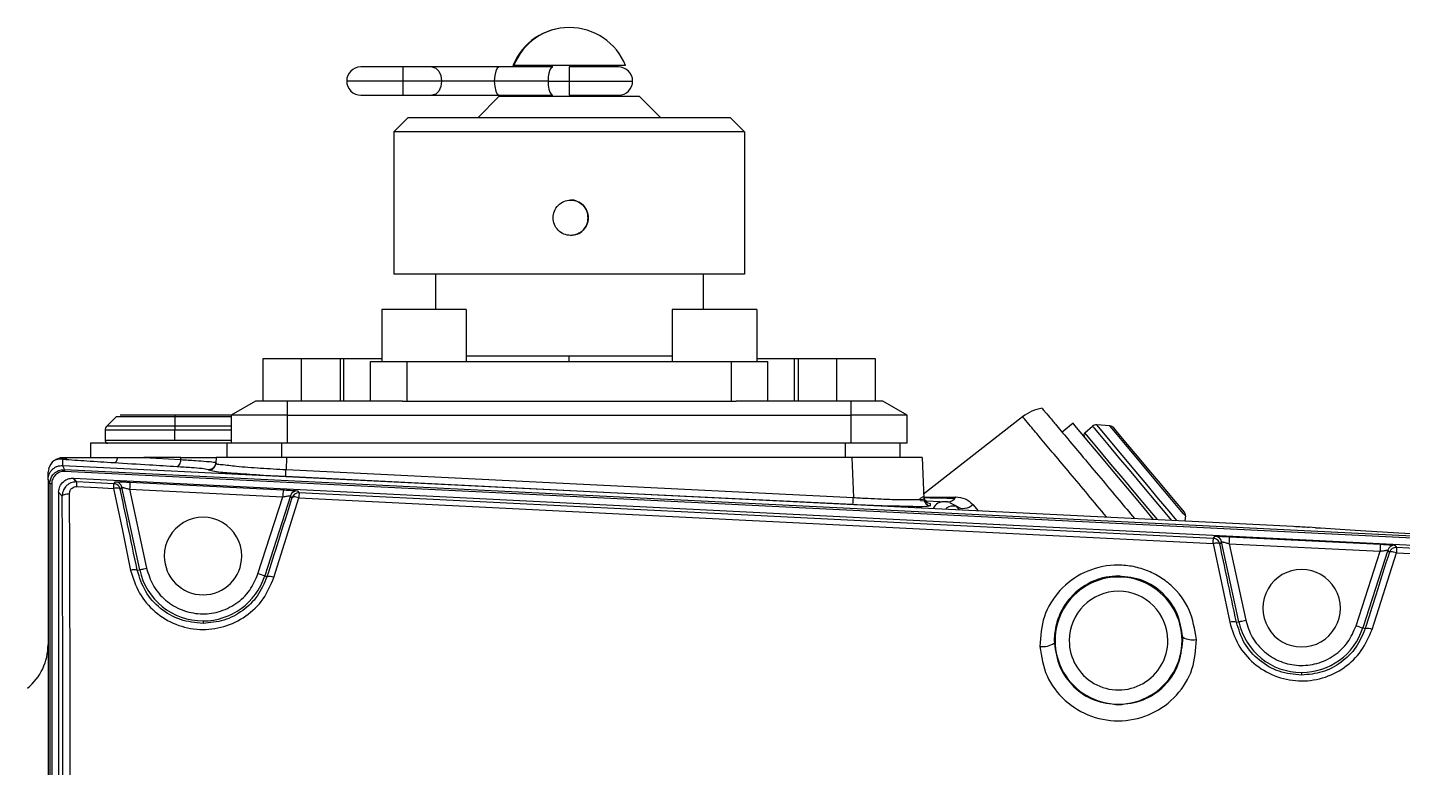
# Model space of a CAD drawing. Header units: millimetres. Extents: x -356 to 237, y 0 to 365.
# Drawn here: x 116.943 to 120.786, y 74.608 to 76.675 of the extents above; entities that cross this region are included whole.
import ezdxf

# ---------------------------------------------------------------- set-up
doc = ezdxf.new("R2010")
doc.units = ezdxf.units.MM

msp = doc.modelspace()

# ---------------------------------------------------------------- linework, layer by layer
at = {"color": 7, "linetype": 'Continuous', "lineweight": 25}
for p, q in [((117.9926, 76.565), (117.8745, 76.565)), ((118.0736, 76.565), (117.9926, 76.565)), ((117.9926, 76.5256), (117.9926, 76.565)), ((118.2609, 76.565), (118.0736, 76.565)), ((118.4111, 76.565), (118.2609, 76.565)), ((118.3023, 76.5689), (118.2997, 76.5689)), ((118.6147, 76.5689), (118.3023, 76.5689)), ((118.3489, 76.5689), (118.3489, 76.565)), ((118.4572, 76.565), (118.4572, 76.5256)), ((118.5655, 76.5689), (118.5655, 76.565)), ((117.9926, 76.5256), (117.8351, 76.5256)), ((118.1005, 76.5256), (117.9926, 76.5256)), ((117.9926, 76.4862), (117.9926, 76.5256)), ((118.2478, 76.5256), (118.1005, 76.5256)), ((118.398, 76.5256), (118.2478, 76.5256)), ((118.398, 76.5256), (118.4572, 76.5256)), ((118.4572, 76.5256), (118.4572, 76.4862)), ((118.4572, 76.5256), (118.6343, 76.5256)), ((117.9926, 76.4862), (118.0736, 76.4862)), ((118.0736, 76.4862), (118.2609, 76.4862)), ((118.2609, 76.4862), (118.4111, 76.4862)), ((118.3489, 76.4862), (118.3489, 76.4823)), ((118.4572, 76.4862), (118.595, 76.4862)), ((118.5655, 76.4862), (118.5655, 76.4823)), ((118.2603, 76.4823), (118.2013, 76.4232)), ((118.654, 76.4823), (118.2603, 76.4823)), ((118.654, 76.4823), (118.7131, 76.4232)), ((118.0064, 76.4232), (117.967, 76.3839)), ((118.908, 76.4232), (118.0064, 76.4232)), ((118.908, 76.4232), (118.9473, 76.3839)), ((117.967, 76.3839), (117.967, 75.9862)), ((118.9473, 76.3839), (117.967, 76.3839)), ((118.9473, 76.3839), (118.9473, 75.9862)), ((118.5104, 76.1437), (118.5102, 76.1437)), ((118.9473, 75.9862), (117.967, 75.9862)), ((118.0832, 75.9862), (118.0832, 75.8878)), ((118.8312, 75.9862), (118.8312, 75.8878)), ((117.9332, 75.8878), (117.9332, 75.7421)), ((118.1694, 75.8878), (117.9332, 75.8878)), ((118.1694, 75.8878), (118.1694, 75.7421)), ((118.745, 75.8878), (118.745, 75.7421)), ((118.9812, 75.8878), (118.745, 75.8878)), ((118.9812, 75.8878), (118.9812, 75.7421)), ((118.1694, 75.7579), (118.4572, 75.7579)), ((118.4572, 75.7421), (118.4572, 75.7579)), ((118.4572, 75.7579), (118.745, 75.7579)), ((117.6009, 75.75), (117.6009, 75.6319)), ((117.7092, 75.75), (117.6009, 75.75)), ((117.7092, 75.6319), (117.7092, 75.75)), ((117.8174, 75.75), (117.7092, 75.75)), ((117.8174, 75.6319), (117.8174, 75.75)), ((117.8273, 75.75), (117.8174, 75.75)), ((117.8273, 75.6319), (117.8273, 75.75)), ((117.9332, 75.75), (117.8273, 75.75)), ((117.9021, 75.6319), (117.9021, 75.7421)), ((117.9021, 75.7421), (118.0039, 75.7421)), ((118.0039, 75.7421), (118.9105, 75.7421)), ((118.0039, 75.6319), (118.0039, 75.7421)), ((118.9105, 75.6319), (118.9105, 75.7421)), ((118.9105, 75.7421), (119.0123, 75.7421)), ((119.0871, 75.75), (118.9812, 75.75)), ((119.0123, 75.6319), (119.0123, 75.7421)), ((119.0871, 75.6319), (119.0871, 75.75)), ((119.0969, 75.75), (119.0871, 75.75)), ((119.0969, 75.75), (119.0969, 75.6319)), ((119.2052, 75.75), (119.0969, 75.75)), ((119.2052, 75.6319), (119.2052, 75.75)), ((119.3135, 75.75), (119.2052, 75.75)), ((119.3135, 75.6319), (119.3135, 75.75)), ((117.5805, 75.6319), (117.5123, 75.5925)), ((117.6698, 75.6319), (117.5805, 75.6319)), ((117.6698, 75.5925), (117.6698, 75.6319)), ((117.9908, 75.6319), (117.6698, 75.6319)), ((117.9908, 75.6319), (118.0039, 75.6319)), ((118.0039, 75.6319), (118.9105, 75.6319)), ((118.9105, 75.6319), (118.9236, 75.6319)), ((119.2446, 75.6319), (118.9236, 75.6319)), ((119.2446, 75.6319), (119.2446, 75.5925)), ((119.3339, 75.6319), (119.2446, 75.6319)), ((119.4021, 75.5925), (119.3339, 75.6319)), ((117.1908, 75.5879), (117.1646, 75.5617)), ((117.3548, 75.5617), (117.1646, 75.5617)), ((117.3548, 75.5879), (117.1908, 75.5879)), ((117.3548, 75.5925), (117.2019, 75.5925)), ((117.3548, 75.5925), (117.3548, 75.5879)), ((117.5077, 75.5925), (117.3548, 75.5925)), ((117.3548, 75.5879), (117.3548, 75.5617)), ((117.5123, 75.5879), (117.3548, 75.5879)), ((117.3548, 75.5617), (117.3548, 75.5506)), ((117.5123, 75.5617), (117.3548, 75.5617)), ((117.6698, 75.5925), (117.5123, 75.5925)), ((117.5123, 75.5925), (117.5123, 75.5138)), ((117.6698, 75.5138), (117.6698, 75.5925)), ((117.6698, 75.5925), (119.2446, 75.5925)), ((119.2446, 75.5925), (119.2446, 75.5138)), ((119.4021, 75.5925), (119.2446, 75.5925)), ((119.4021, 75.5138), (119.4021, 75.5925)), ((119.7246, 75.588), (119.4478, 75.3718)), ((119.8654, 75.5698), (119.8353, 75.5445)), ((119.898, 75.5432), (119.9202, 75.5618)), ((119.9686, 75.5622), (119.9317, 75.5654)), ((117.1599, 75.5506), (117.1599, 75.5217)), ((117.3548, 75.5506), (117.1599, 75.5506)), ((117.3548, 75.5217), (117.3548, 75.5506)), ((117.5123, 75.5506), (117.3548, 75.5506)), ((117.1186, 75.5138), (117.1186, 75.4744)), ((117.5005, 75.5138), (117.1186, 75.5138)), ((117.3548, 75.5217), (117.1599, 75.5217)), ((117.5123, 75.5217), (117.3548, 75.5217)), ((117.5888, 75.5138), (117.5005, 75.5138)), ((117.5005, 75.5138), (117.5005, 75.4744)), ((117.6698, 75.5138), (117.5888, 75.5138)), ((117.654, 75.4744), (117.654, 75.5138)), ((119.2446, 75.5138), (117.6698, 75.5138)), ((119.2288, 75.5138), (119.2288, 75.4744)), ((119.4021, 75.5138), (119.2446, 75.5138)), ((119.3824, 75.4744), (119.3824, 75.5138)), ((117.0418, 75.4695), (117.026, 75.4683)), ((117.0338, 75.4744), (117.0546, 75.4744)), ((117.0418, 75.4724), (117.0418, 75.4723)), ((117.0418, 75.4719), (117.0418, 75.4724)), ((117.0457, 75.4722), (117.0418, 75.4724)), ((117.0418, 75.4517), (117.0418, 75.4695)), ((117.0418, 75.4517), (120.4815, 75.2821)), ((117.0546, 75.4744), (117.1955, 75.4744)), ((117.1955, 75.4744), (117.2686, 75.4744)), ((117.2686, 75.4744), (117.3716, 75.4681)), ((117.3718, 75.4744), (117.2686, 75.4744)), ((117.3716, 75.4681), (117.3718, 75.4744)), ((117.3718, 75.4744), (117.4702, 75.4744)), ((117.4702, 75.4744), (117.4696, 75.4582)), ((117.6669, 75.4744), (117.4702, 75.4744)), ((117.6669, 75.4744), (117.6657, 75.4405)), ((119.2475, 75.4744), (117.6669, 75.4744)), ((119.4442, 75.4744), (119.2475, 75.4744)), ((119.2475, 75.4744), (119.2514, 75.3622)), ((119.4442, 75.4744), (119.4482, 75.3585)), ((117.0023, 75.4422), (117.0005, 75.435)), ((117.0005, 75.4123), (117.0005, 75.433)), ((117.0005, 75.4123), (117.0005, 70.9304)), ((123.4358, 75.1198), (117.0464, 75.4349)), ((123.436, 75.1251), (117.0466, 75.4401)), ((117.0791, 75.406), (117.0694, 75.4163)), ((117.0714, 75.4162), (117.0811, 75.406)), ((117.0714, 75.4162), (123.4345, 75.098)), ((117.6657, 75.4405), (119.2514, 75.3622)), ((117.0053, 75.4009), (117.0053, 70.9419)), ((117.0106, 75.4009), (117.0053, 75.4009)), ((117.0106, 75.4009), (117.0106, 70.9419)), ((117.03, 75.3769), (117.03, 70.966)), ((117.0399, 75.3665), (117.03, 75.3769)), ((117.0791, 75.406), (117.0811, 75.406)), ((117.184, 75.4009), (117.0811, 75.406)), ((117.184, 75.4009), (117.1888, 75.4064)), ((117.1888, 75.4064), (117.1889, 75.4065)), ((117.207, 75.3909), (117.2023, 75.3854)), ((117.2565, 75.1607), (117.207, 75.3909)), ((117.2283, 75.3854), (117.2758, 75.1649)), ((117.2283, 75.3854), (117.6564, 75.364)), ((117.2293, 75.4051), (117.6574, 75.3837)), ((117.6978, 75.381), (117.7019, 75.3752)), ((117.5872, 75.1493), (117.6564, 75.364)), ((117.6781, 75.3674), (117.6059, 75.1433)), ((117.6317, 75.1389), (117.7016, 75.3619)), ((117.6821, 75.3616), (117.6781, 75.3674)), ((117.7016, 75.3619), (120.2573, 75.2336)), ((119.437, 75.36), (119.447, 75.3651)), ((119.4394, 75.3541), (119.511, 75.3506)), ((119.5222, 75.3491), (119.5099, 75.3507)), ((119.5159, 75.3502), (119.5183, 75.35)), ((119.5397, 75.338), (119.5215, 75.3473)), ((119.5485, 75.3281), (119.5397, 75.338)), ((119.585, 75.343), (119.6006, 75.3255)), ((120.1795, 75.3108), (120.1783, 75.297)), ((120.2575, 75.2483), (120.2626, 75.2542)), ((120.2626, 75.2542), (120.2627, 75.2543)), ((120.5434, 75.2781), (120.5256, 75.2793)), ((120.2573, 75.2336), (120.3035, 75.0138)), ((120.2683, 75.2444), (120.2678, 75.2448)), ((120.2808, 75.2387), (120.2758, 75.2328)), ((120.3289, 75.0154), (120.2808, 75.2387)), ((120.3022, 75.2332), (120.3481, 75.0195)), ((120.3022, 75.2332), (120.7237, 75.2121)), ((120.3031, 75.2529), (120.7246, 75.2318)), ((120.7454, 75.2155), (120.6753, 74.9981)), ((120.7497, 75.2093), (120.7454, 75.2155)), ((120.7651, 75.2291), (120.7694, 75.2229)), ((120.6566, 75.0041), (120.7237, 75.2121)), ((120.7013, 74.994), (120.7692, 75.208)), ((117.2498, 75.1593), (117.2565, 75.1607)), ((117.6059, 75.1433), (117.6123, 75.1412)), ((119.9926, 75.1401), (119.9926, 75.1431)), ((117.4336, 75.0177), (117.4336, 75.0105)), ((120.322, 75.0139), (120.3289, 75.0154)), ((120.6753, 74.9981), (120.6818, 74.996)), ((119.813, 74.9626), (119.8132, 74.9554)), ((120.1725, 74.9626), (120.1723, 74.9718)), ((120.5044, 74.8736), (120.5044, 74.8661)), ((119.9926, 74.7851), (119.9926, 74.7835))]:
    msp.add_line(p, q, dxfattribs=at)
at = {"color": 7, "linetype": 'Continuous', "lineweight": 25, "flags": 128}
for points in [[(118.0735, 76.565), (118.0736, 76.565), (118.0839, 76.562), (118.0926, 76.5534), (118.0985, 76.5407), (118.1005, 76.5256)], [(118.2609, 76.565), (118.2559, 76.562), (118.2516, 76.5534), (118.2488, 76.5407), (118.2478, 76.5256)], [(118.4113, 76.565), (118.4103, 76.5649), (118.4065, 76.5624), (118.403, 76.5566), (118.4003, 76.548), (118.3986, 76.5373), (118.398, 76.5256)], [(118.6343, 76.5256), (118.6336, 76.5333), (118.6314, 76.5407), (118.6277, 76.5475), (118.6228, 76.5534), (118.6169, 76.5583), (118.61, 76.562), (118.6027, 76.5642), (118.595, 76.565), (118.5923, 76.565), (118.5845, 76.565), (118.5718, 76.565), (118.5546, 76.565), (118.5337, 76.565), (118.5099, 76.565), (118.4841, 76.565), (118.4572, 76.565)], [(117.8351, 76.5256), (117.8359, 76.5179), (117.8381, 76.5105), (117.8418, 76.5037), (117.8467, 76.4977), (117.8526, 76.4929), (117.8594, 76.4892), (117.8668, 76.487), (117.8745, 76.4862), (117.8768, 76.4862), (117.8835, 76.4862), (117.8944, 76.4862), (117.9091, 76.4862), (117.927, 76.4862), (117.9474, 76.4862), (117.9696, 76.4862), (117.9926, 76.4862)], [(118.1005, 76.5256), (118.0985, 76.5105), (118.0926, 76.4977), (118.0839, 76.4892), (118.0736, 76.4862), (118.0736, 76.4862)], [(118.2478, 76.5256), (118.2488, 76.5105), (118.2516, 76.4977), (118.2559, 76.4892), (118.2609, 76.4862)], [(118.398, 76.5256), (118.3986, 76.5139), (118.4003, 76.5032), (118.403, 76.4946), (118.4065, 76.4888), (118.4103, 76.4863), (118.4113, 76.4862)], [(120.0907, 75.3013), (120.0566, 75.342), (120.0173, 75.3888), (119.978, 75.4357), (119.9413, 75.4793), (119.9099, 75.5168), (119.8858, 75.5455), (119.8706, 75.5636), (119.8654, 75.5698)], [(120.1408, 75.2989), (120.1275, 75.3147), (120.0975, 75.3505), (120.0633, 75.3912), (120.0276, 75.4337), (119.9934, 75.4745), (119.9634, 75.5102), (119.9401, 75.5381), (119.9252, 75.5557), (119.9202, 75.5618)], [(120.1559, 75.2981), (120.1341, 75.3242), (120.1048, 75.3591), (120.0714, 75.3989), (120.0366, 75.4404), (120.0032, 75.4802), (119.9739, 75.5151), (119.9511, 75.5422), (119.9366, 75.5595), (119.9317, 75.5654)], [(120.1795, 75.3108), (120.1743, 75.3169), (120.1594, 75.3348), (120.136, 75.3626), (120.1066, 75.3976), (120.074, 75.4365), (120.0415, 75.4753), (120.0121, 75.5103), (119.9887, 75.5381), (119.9737, 75.556), (119.9686, 75.5622)], [(120.1014, 75.3008), (120.0753, 75.3319), (120.0411, 75.3726), (120.0055, 75.4151), (119.9712, 75.4559), (119.9413, 75.4916), (119.9179, 75.5195), (119.9031, 75.5371), (119.898, 75.5432)], [(120.1759, 75.3223), (120.1719, 75.327), (120.1562, 75.3457), (120.1366, 75.3691), (120.1095, 75.4014), (120.0776, 75.4394), (120.0457, 75.4774), (120.0186, 75.5097), (119.9989, 75.5332), (119.9832, 75.5519), (119.9793, 75.5566)], [(117.1852, 75.4598), (117.1869, 75.4601), (117.1885, 75.4608), (117.19, 75.4621), (117.1915, 75.4638), (117.1928, 75.466), (117.1939, 75.4685), (117.1948, 75.4714), (117.1955, 75.4744)], [(117.3608, 75.4491), (117.3627, 75.4495), (117.3646, 75.4505), (117.3663, 75.4522), (117.3679, 75.4546), (117.3693, 75.4575), (117.3704, 75.4607), (117.3712, 75.4643), (117.3716, 75.4681)], [(117.6648, 75.4215), (118.5527, 75.3777), (119.2504, 75.3433)], [(117.0399, 75.3665), (117.0404, 75.3678), (117.0416, 75.3691), (117.0435, 75.3702), (117.0461, 75.3712), (117.0492, 75.372), (117.0527, 75.3726), (117.0565, 75.373), (117.0604, 75.3731)], [(117.0809, 75.393), (117.1386, 75.3901), (117.1838, 75.3878)], [(117.1838, 75.3878), (117.2072, 75.2753), (117.2313, 75.1588)], [(120.2575, 75.2483), (118.8264, 75.3193), (117.7019, 75.3752)], [(120.2614, 75.2477), (120.2607, 75.2479), (120.2575, 75.2483)], [(117.2565, 75.1607), (117.257, 75.1608), (117.2581, 75.1611), (117.2599, 75.1615), (117.2623, 75.162), (117.2652, 75.1626), (117.2685, 75.1633), (117.2721, 75.1641), (117.2758, 75.1649)], [(120.3289, 75.0154), (120.3293, 75.0155), (120.3304, 75.0157), (120.3322, 75.0161), (120.3346, 75.0166), (120.3375, 75.0173), (120.3408, 75.018), (120.3444, 75.0187), (120.3481, 75.0195)]]:
    msp.add_lwpolyline(points, dxfattribs=at)
at = {"color": 7, "linetype": 'Continuous', "lineweight": 25}
for centre, radius, start, end in [((118.4572, 76.5054), 0.1698, 90.0002, 158.0392), ((118.4579, 76.5082), 0.167, 90.2538, 158.6811), ((118.4572, 76.5054), 0.1698, 21.9608, 90.0014), ((117.8745, 76.5256), 0.0394, 90.0049, 179.9985), ((118.595, 76.5256), 0.0394, 270.0049, 0.0002), ((117.1757, 75.5506), 0.0157, 134.9601, 180.0327), ((117.5077, 75.5768), 0.0157, 73.1811, 90.0056), ((119.9303, 75.5497), 0.0157, 85.005, 129.9985), ((119.9672, 75.5465), 0.0158, 39.9999, 84.9942), ((119.9031, 75.5371), 0.00787, 129.9807, 220.0579), ((117.1678, 75.5216), 0.00787, 179.9678, 270.0408), ((117.0424, 75.4872), 0.0177, 267.9236, 313.62), ((117.45, 75.4607), 0.0197, 267.1609, 357.9979), ((117.4499, 75.4588), 0.0197, 267.1595, 357.9958), ((117.0447, 75.4009), 0.0341, 87.1751, 179.999), ((119.3718, 75.3227), 2.3282, 177.1091, 177.2379), ((114.9252, 75.5714), 2.7436, 356.8688, 357.2653), ((116.9636, 75.4011), 0.1177, 356.023, 2.3657), ((117.183, 75.3812), 0.0197, 60.5142, 87.1267), ((117.1878, 75.3868), 0.0197, 12.1497, 87.117), ((117.1878, 75.3868), 0.0197, 12.1088, 87.0073), ((117.183, 75.3812), 0.0197, 12.1936, 60.4472), ((162.9133, 73.1155), 45.7413, 177.1309, 177.15555), ((150.3131, 73.7444), 32.6968, 177.12615, 177.16064), ((117.6969, 75.3613), 0.0197, 87.1597, 162.1128), ((117.7009, 75.3555), 0.0197, 87.1402, 162.1322), ((116.5047, 75.4934), 2.7498, 356.8692, 357.2649), ((119.4677, 75.3653), 0.0197, 182.0007, 267.1891), ((119.4679, 75.3592), 0.0197, 181.9982, 267.2022), ((119.5153, 75.3753), 0.0251, 271.2467, 332.7885), ((119.5594, 75.3672), 0.0352, 235.9894, 316.7171), ((117.4336, 75.1988), 0.1083, 359.9994, 180.0006), ((120.1638, 75.3122), 0.0158, 355.0409, 39.9487), ((120.2616, 75.2346), 0.0197, 12.1406, 87.126), ((120.2616, 75.2346), 0.0197, 12.0905, 87.0153), ((120.2565, 75.2286), 0.0197, 12.1894, 53.4688), ((96.7519, 76.4238), 23.5804, 357.10584, 357.15366), ((153.3804, 73.5925), 32.6969, 177.12615, 177.16064), ((120.7641, 75.2094), 0.0197, 87.1597, 162.1128), ((120.7684, 75.2033), 0.0197, 87.1402, 162.1322), ((117.4336, 75.1988), 0.1083, 180, 0), ((117.2413, 75.1313), 0.0293, 73.0299, 109.8561), ((117.4336, 75.1988), 0.1811, 192.137, 270.0004), ((117.4336, 75.1988), 0.1811, 270.001, 342.1361), ((74.3697, -58.9864), 140.926, 72.133448, 72.141451), ((117.6187, 75.1128), 0.0292, 63.6, 102.8146), ((119.9926, 74.9626), 0.1775, 89.9999, 270.0001), ((119.9926, 74.9626), 0.1775, 269.9999, 90.0001), ((120.5044, 75.0531), 0.1083, 89.9994, 270.0006), ((120.5044, 75.0531), 0.1083, 269.9994, 90.0006), ((119.9926, 74.9626), 0.1378, 0, 180), ((120.3128, 74.9887), 0.0268, 70.0534, 110.4328), ((120.5044, 75.0532), 0.1796, 192.1387, 269.9987), ((120.5044, 75.0532), 0.1796, 269.9999, 342.1364), ((121.3683, 77.181), 2.2903, 251.8945, 252.3869), ((120.6891, 74.9699), 0.027, 63.0585, 105.549), ((116.843, 74.9515), 0.1575, 309.3944, 0.0022), ((119.7798, 75.009), 0.0631, 263.3789, 301.8949), ((119.9926, 74.9626), 0.1378, 179.9995, 0.0005), ((120.1992, 75.0199), 0.0551, 240.7946, 281.5626)]:
    msp.add_arc(centre, radius, start, end, dxfattribs=at)
for points, knots in [([(118.412, 76.1437), (118.4127, 76.1501), (118.4142, 76.163), (118.4256, 76.1794), (118.4418, 76.1903), (118.4612, 76.1942), (118.4805, 76.1904), (118.4968, 76.1794), (118.5082, 76.163), (118.5097, 76.1502), (118.5104, 76.1437)], [0, 0, 0, 0, 0.12511, 0.250027, 0.374922, 0.499854, 0.624848, 0.749815, 0.8748, 1, 1, 1, 1]), ([(118.5102, 76.1437), (118.5094, 76.1501), (118.508, 76.163), (118.4966, 76.1796), (118.4804, 76.1897), (118.4673, 76.1943), (118.461, 76.1929), (118.461, 76.1929)], [0, 0, 0, 0, 0.250264, 0.500051, 0.749643, 0.999562, 1, 1, 1, 1]), ([(118.5104, 76.1437), (118.5097, 76.1373), (118.5082, 76.1244), (118.4968, 76.108), (118.4806, 76.0971), (118.4612, 76.0932), (118.4419, 76.097), (118.4256, 76.108), (118.4142, 76.1244), (118.4127, 76.1372), (118.412, 76.1437)], [0, 0, 0, 0, 0.125103, 0.249974, 0.374791, 0.499691, 0.624712, 0.749754, 0.874788, 1, 1, 1, 1]), ([(118.461, 76.0945), (118.4674, 76.0952), (118.4803, 76.0967), (118.4966, 76.1081), (118.5079, 76.1243), (118.5094, 76.1372), (118.5102, 76.1437)], [0, 0, 0, 0, 0.249591, 0.499566, 0.749529, 1, 1, 1, 1]), ([(119.7793, 75.6117), (119.7693, 75.6095), (119.7496, 75.6051), (119.7329, 75.5937), (119.7245, 75.588)], [0, 0, 0, 0, 0.5016182, 1, 1, 1, 1]), ([(119.7805, 75.6097), (119.7804, 75.6099), (119.7761, 75.6149), (119.8035, 75.5824), (119.816, 75.5674), (119.8551, 75.5208), (119.8954, 75.4728), (119.9439, 75.415), (119.9914, 75.3584), (120.0228, 75.3209), (120.0371, 75.304)], [0, 0, 0, 0, 0.001386, 0.047904, 0.141414, 0.276357, 0.444035, 0.633619, 0.834278, 1, 1, 1, 1]), ([(119.9597, 75.3078), (119.9595, 75.308), (119.9419, 75.3288), (119.9079, 75.3696), (119.8589, 75.4279), (119.8147, 75.4806), (119.7778, 75.5245), (119.7502, 75.5574), (119.7337, 75.5771), (119.7266, 75.5856), (119.7251, 75.5874)], [0, 0, 0, 0, 0.002514, 0.223903, 0.436556, 0.628471, 0.788839, 0.90862, 0.981076, 1, 1, 1, 1]), ([(117.0005, 75.4123), (117.0006, 75.415), (117.0009, 75.4203), (117.0034, 75.4279), (117.0073, 75.435), (117.0125, 75.441), (117.0188, 75.446), (117.026, 75.4495), (117.0338, 75.4516), (117.0391, 75.4517), (117.0418, 75.4517)], [0, 0, 0, 0, 0.1247808, 0.2500457, 0.3744173, 0.4997959, 0.6241543, 0.7495226, 0.8745185, 1, 1, 1, 1]), ([(117.0418, 75.4722), (117.0327, 75.471), (117.014, 75.4685), (117.0059, 75.4515), (117.0017, 75.4427)], [0, 0, 0, 0, 0.487883, 1, 1, 1, 1]), ([(117.0418, 75.4723), (117.0369, 75.472), (117.0293, 75.4715), (117.0213, 75.4681), (117.0184, 75.4659), (117.0177, 75.4653)], [0, 0, 0, 0, 0.571425, 0.884356, 1, 1, 1, 1]), ([(117.026, 75.4683), (117.0257, 75.4682), (117.0195, 75.4677), (117.0309, 75.4699), (117.0418, 75.4719)], [0, 0, 0, 0, 0.0443718, 1, 1, 1, 1]), ([(117.0418, 75.4695), (117.0641, 75.4679), (117.1119, 75.4643), (117.1597, 75.4614), (117.1852, 75.4598)], [0, 0, 0, 0, 0.466916, 1, 1, 1, 1]), ([(117.0466, 75.4401), (117.0457, 75.4424), (117.0442, 75.4463), (117.0425, 75.4501), (117.0418, 75.4517)], [0, 0, 0, 0, 0.58227, 1, 1, 1, 1]), ([(117.1852, 75.4598), (117.218, 75.4578), (117.2765, 75.4543), (117.335, 75.4507), (117.3608, 75.4491)], [0, 0, 0, 0, 0.559991, 1, 1, 1, 1]), ([(117.3608, 75.4491), (117.3743, 75.4482), (117.3976, 75.4466), (117.4271, 75.4448), (117.4429, 75.4421), (117.449, 75.441)], [0, 0, 0, 0, 0.4572787, 0.7905102, 1, 1, 1, 1]), ([(117.3716, 75.4681), (117.3854, 75.4673), (117.4094, 75.466), (117.4398, 75.4634), (117.4589, 75.4624), (117.4675, 75.4605), (117.4697, 75.46)], [0, 0, 0, 0, 0.420567, 0.73152, 0.931449, 1, 1, 1, 1]), ([(117.4696, 75.4582), (117.4702, 75.4578), (117.4746, 75.4551), (117.4948, 75.4544), (117.5233, 75.4498), (117.5602, 75.4472), (117.6064, 75.4437), (117.6419, 75.4418), (117.6657, 75.4405)], [0, 0, 0, 0, 0.010933, 0.078141, 0.294396, 0.458881, 0.637724, 1, 1, 1, 1]), ([(117.0005, 75.435), (117.0005, 75.4347), (117.0005, 75.434), (117.0005, 75.4333), (117.0005, 75.433)], [0, 0, 0, 0, 0.560108, 1, 1, 1, 1]), ([(117.0053, 75.4009), (117.0044, 75.4031), (117.0029, 75.407), (117.0012, 75.4108), (117.0005, 75.4123)], [0, 0, 0, 0, 0.582093, 1, 1, 1, 1]), ([(117.0053, 75.4009), (117.0056, 75.4046), (117.0063, 75.4124), (117.0116, 75.4233), (117.0206, 75.4329), (117.0329, 75.4395), (117.0422, 75.4399), (117.0466, 75.4401)], [0, 0, 0, 0, 0.17608, 0.366569, 0.563631, 0.790834, 1, 1, 1, 1]), ([(117.03, 75.3769), (117.0307, 75.3825), (117.0322, 75.3941), (117.0428, 75.4073), (117.056, 75.415), (117.0651, 75.4159), (117.0694, 75.4163)], [0, 0, 0, 0, 0.270267, 0.562405, 0.789687, 1, 1, 1, 1]), ([(117.0694, 75.4163), (117.0698, 75.4163), (117.0704, 75.4163), (117.0711, 75.4163), (117.0714, 75.4162)], [0, 0, 0, 0, 0.558307, 1, 1, 1, 1]), ([(117.449, 75.441), (117.449, 75.4407), (117.449, 75.4401), (117.449, 75.4395), (117.449, 75.4392)], [0, 0, 0, 0, 0.551046, 1, 1, 1, 1]), ([(117.449, 75.4392), (117.4544, 75.438), (117.4752, 75.4335), (117.5198, 75.431), (117.5862, 75.4255), (117.6372, 75.4229), (117.6648, 75.4215)], [0, 0, 0, 0, 0.077238, 0.293663, 0.617447, 1, 1, 1, 1]), ([(117.0791, 75.406), (117.0741, 75.4055), (117.0663, 75.4046), (117.057, 75.3995), (117.0498, 75.3934), (117.0442, 75.3855), (117.0406, 75.376), (117.0402, 75.3698), (117.0399, 75.3665)], [0, 0, 0, 0, 0.245444, 0.37532, 0.509486, 0.703002, 0.838626, 1, 1, 1, 1]), ([(117.0604, 75.3731), (117.0608, 75.376), (117.0615, 75.3819), (117.0668, 75.3886), (117.0737, 75.3925), (117.0785, 75.3928), (117.0809, 75.393)], [0, 0, 0, 0, 0.27376, 0.550213, 0.772458, 1, 1, 1, 1]), ([(117.0622, 74.5501), (117.0622, 74.6194), (117.0621, 74.7577), (117.0618, 74.9646), (117.0615, 75.1697), (117.0608, 75.3057), (117.0604, 75.3731)], [0, 0, 0, 0, 0.252632, 0.504197, 0.754306, 1, 1, 1, 1]), ([(117.1838, 75.3878), (117.1839, 75.3897), (117.1841, 75.3931), (117.1841, 75.3972), (117.1842, 75.3997), (117.1841, 75.4006), (117.184, 75.4009)], [0, 0, 0, 0, 0.43463, 0.779009, 0.942317, 1, 1, 1, 1]), ([(117.1927, 75.3983), (117.1927, 75.3984), (117.1913, 75.3994), (117.1883, 75.4003), (117.1852, 75.4004), (117.1838, 75.4004)], [0, 0, 0, 0, 0.017025, 0.541399, 1, 1, 1, 1]), ([(117.2023, 75.3854), (117.2016, 75.3861), (117.1998, 75.3882), (117.1949, 75.3886), (117.1895, 75.3887), (117.1858, 75.3881), (117.1838, 75.3878)], [0, 0, 0, 0, 0.1501301, 0.4196758, 0.7012789, 1, 1, 1, 1]), ([(117.1889, 75.4065), (117.1903, 75.4065), (117.1955, 75.4066), (117.2048, 75.4062), (117.2168, 75.4057), (117.2251, 75.4053), (117.2293, 75.4051)], [0, 0, 0, 0, 0.108114, 0.385166, 0.685059, 1, 1, 1, 1]), ([(117.2498, 75.1593), (117.2408, 75.202), (117.2248, 75.2773), (117.2091, 75.3527), (117.2023, 75.3854)], [0, 0, 0, 0, 0.566899, 1, 1, 1, 1]), ([(117.207, 75.3909), (117.207, 75.3909), (117.207, 75.3909), (117.2071, 75.3909), (117.2071, 75.391)], [0, 0, 0, 0, 0.489229, 1, 1, 1, 1]), ([(117.2071, 75.391), (117.2073, 75.3909), (117.2079, 75.3909), (117.2092, 75.3906), (117.2112, 75.3901), (117.2147, 75.3892), (117.2205, 75.3876), (117.2254, 75.3863), (117.2283, 75.3854)], [0, 0, 0, 0, 0.026591, 0.087141, 0.182042, 0.310335, 0.582213, 1, 1, 1, 1]), ([(117.6574, 75.3837), (117.6629, 75.3834), (117.6733, 75.3829), (117.686, 75.382), (117.694, 75.3816), (117.6971, 75.3811), (117.6978, 75.381)], [0, 0, 0, 0, 0.410736, 0.768396, 0.942045, 1, 1, 1, 1]), ([(117.7019, 75.3752), (117.7019, 75.3748), (117.702, 75.3732), (117.7019, 75.3703), (117.7018, 75.3663), (117.7017, 75.3634), (117.7016, 75.3619)], [0, 0, 0, 0, 0.0915574, 0.3528478, 0.6543929, 1, 1, 1, 1]), ([(117.042, 74.5495), (117.042, 74.6268), (117.0418, 74.782), (117.0414, 74.9675), (117.0411, 75.1045), (117.0408, 75.1919), (117.0405, 75.2788), (117.0401, 75.3368), (117.0399, 75.3665)], [0, 0, 0, 0, 0.283856, 0.570012, 0.681062, 0.787024, 0.890737, 1, 1, 1, 1]), ([(117.6821, 75.3616), (117.6693, 75.3209), (117.6461, 75.2474), (117.6227, 75.174), (117.6123, 75.1412)], [0, 0, 0, 0, 0.553629, 1, 1, 1, 1]), ([(117.6564, 75.364), (117.6595, 75.3646), (117.6646, 75.3655), (117.6706, 75.3665), (117.6742, 75.367), (117.6762, 75.3672), (117.6774, 75.3674), (117.678, 75.3674), (117.6781, 75.3674)], [0, 0, 0, 0, 0.4298667, 0.7063947, 0.8340696, 0.9257691, 0.9809635, 1, 1, 1, 1]), ([(117.7016, 75.3619), (117.6991, 75.3625), (117.6944, 75.3638), (117.6885, 75.3641), (117.684, 75.3637), (117.6826, 75.3621), (117.6821, 75.3616)], [0, 0, 0, 0, 0.3764336, 0.7103462, 0.8911171, 1, 1, 1, 1]), ([(119.2504, 75.3433), (119.2812, 75.3418), (119.3368, 75.3391), (119.4047, 75.3384), (119.4463, 75.3367), (119.4627, 75.339), (119.4669, 75.3396)], [0, 0, 0, 0, 0.426337, 0.770912, 0.940885, 1, 1, 1, 1]), ([(119.2514, 75.3622), (119.2648, 75.3615), (119.2906, 75.36), (119.337, 75.3581), (119.3842, 75.3561), (119.4223, 75.3569), (119.4419, 75.3564), (119.4469, 75.3581), (119.4482, 75.3585)], [0, 0, 0, 0, 0.204106, 0.393996, 0.707166, 0.919699, 0.978724, 1, 1, 1, 1]), ([(119.4481, 75.363), (119.4506, 75.3631), (119.4574, 75.3632), (119.4872, 75.3636), (119.5145, 75.3637), (119.5375, 75.3638)], [0, 0, 0, 0, 0.085988, 0.225734, 1, 1, 1, 1]), ([(119.5364, 75.3596), (119.5286, 75.3597), (119.5091, 75.36), (119.4814, 75.3606), (119.4598, 75.361), (119.4499, 75.3614), (119.4481, 75.3615)], [0, 0, 0, 0, 0.265327, 0.663641, 0.941046, 1, 1, 1, 1]), ([(119.4669, 75.3396), (119.4669, 75.3408), (119.4668, 75.3428), (119.4668, 75.3449), (119.4667, 75.3457)], [0, 0, 0, 0, 0.597835, 1, 1, 1, 1]), ([(119.511, 75.3506), (119.5025, 75.3505), (119.4868, 75.3503), (119.4781, 75.3376), (119.4741, 75.3317)], [0, 0, 0, 0, 0.542711, 1, 1, 1, 1]), ([(119.5397, 75.338), (119.5293, 75.3387), (119.5174, 75.3396), (119.5108, 75.3311), (119.51, 75.33)], [0, 0, 0, 0, 0.866075, 1, 1, 1, 1]), ([(119.5158, 75.3502), (119.5149, 75.3503), (119.5133, 75.3505), (119.5117, 75.3506), (119.511, 75.3506)], [0, 0, 0, 0, 0.5679393, 1, 1, 1, 1]), ([(119.5375, 75.3638), (119.5467, 75.3629), (119.5648, 75.3612), (119.5783, 75.349), (119.585, 75.343)], [0, 0, 0, 0, 0.507476, 1, 1, 1, 1]), ([(120.2627, 75.2543), (120.2641, 75.2543), (120.2693, 75.2544), (120.2786, 75.254), (120.2906, 75.2535), (120.2989, 75.2531), (120.3031, 75.2529)], [0, 0, 0, 0, 0.1081144, 0.3851664, 0.6850606, 1, 1, 1, 1]), ([(120.4815, 75.2821), (120.4892, 75.2817), (120.504, 75.2809), (120.5187, 75.2798), (120.5256, 75.2793)], [0, 0, 0, 0, 0.5270568, 1, 1, 1, 1]), ([(120.5434, 75.2781), (120.5802, 75.2758), (120.6578, 75.271), (120.7806, 75.2636), (120.9045, 75.2564), (121.0228, 75.2497), (121.142, 75.2431), (121.2801, 75.2359), (121.3829, 75.2307), (121.4396, 75.2279)], [0, 0, 0, 0, 0.122984, 0.259987, 0.411119, 0.537832, 0.656131, 0.810175, 1, 1, 1, 1]), ([(120.2573, 75.2336), (120.2574, 75.2357), (120.2575, 75.2395), (120.2576, 75.2441), (120.2577, 75.2469), (120.2576, 75.248), (120.2575, 75.2483)], [0, 0, 0, 0, 0.428912, 0.7765, 0.942165, 1, 1, 1, 1]), ([(120.2681, 75.2443), (120.2675, 75.2448), (120.2655, 75.2464), (120.2618, 75.2477), (120.2587, 75.2477), (120.2573, 75.2477)], [0, 0, 0, 0, 0.2201633, 0.6323571, 1, 1, 1, 1]), ([(120.2758, 75.2328), (120.2751, 75.2333), (120.2732, 75.235), (120.2684, 75.2348), (120.263, 75.2346), (120.2592, 75.234), (120.2573, 75.2336)], [0, 0, 0, 0, 0.130427, 0.400687, 0.691279, 1, 1, 1, 1]), ([(120.322, 75.0139), (120.3133, 75.0549), (120.2979, 75.1278), (120.2825, 75.2008), (120.2758, 75.2328)], [0, 0, 0, 0, 0.561607, 1, 1, 1, 1]), ([(120.2808, 75.2387), (120.2809, 75.2387), (120.2809, 75.2387), (120.2809, 75.2387), (120.2809, 75.2387)], [0, 0, 0, 0, 0.444719, 1, 1, 1, 1]), ([(120.2809, 75.2387), (120.2811, 75.2387), (120.2817, 75.2387), (120.283, 75.2384), (120.2851, 75.2379), (120.2886, 75.237), (120.2943, 75.2354), (120.2992, 75.234), (120.3022, 75.2332)], [0, 0, 0, 0, 0.026808, 0.087357, 0.182258, 0.310549, 0.582423, 1, 1, 1, 1]), ([(120.7237, 75.2121), (120.7268, 75.2127), (120.7319, 75.2136), (120.7379, 75.2146), (120.7415, 75.2151), (120.7435, 75.2154), (120.7447, 75.2156), (120.7453, 75.2155), (120.7454, 75.2155)], [0, 0, 0, 0, 0.429867, 0.7063953, 0.8340702, 0.9259812, 0.9809635, 1, 1, 1, 1]), ([(120.7246, 75.2318), (120.7302, 75.2315), (120.7406, 75.231), (120.7533, 75.2301), (120.7612, 75.2297), (120.7643, 75.2292), (120.7651, 75.2291)], [0, 0, 0, 0, 0.410736, 0.768396, 0.942045, 1, 1, 1, 1]), ([(120.7694, 75.2229), (120.7694, 75.2225), (120.7696, 75.2207), (120.7695, 75.2174), (120.7694, 75.2129), (120.7693, 75.2097), (120.7692, 75.208)], [0, 0, 0, 0, 0.092453, 0.357442, 0.660216, 1, 1, 1, 1]), ([(123.3167, 75.0975), (123.0791, 75.1091), (122.6038, 75.1324), (121.7546, 75.1742), (121.1432, 75.2044), (120.7694, 75.2229)], [0, 0, 0, 0, 0.2798368, 0.5598179, 1, 1, 1, 1]), ([(120.7497, 75.2093), (120.737, 75.1695), (120.7144, 75.0984), (120.6918, 75.0273), (120.6818, 74.996)], [0, 0, 0, 0, 0.559038, 1, 1, 1, 1]), ([(120.7692, 75.208), (120.7667, 75.2088), (120.7619, 75.2101), (120.756, 75.2107), (120.7516, 75.2109), (120.7502, 75.2097), (120.7497, 75.2093)], [0, 0, 0, 0, 0.387613, 0.730188, 0.907656, 1, 1, 1, 1]), ([(120.7692, 75.208), (121.194, 75.1868), (122.0433, 75.1442), (122.8927, 75.1048), (123.3173, 75.0851)], [0, 0, 0, 0, 0.5001753, 1, 1, 1, 1]), ([(117.2313, 75.1588), (117.2381, 75.137), (117.2517, 75.0934), (117.2974, 75.0406), (117.3564, 75.0047), (117.4242, 74.9901), (117.493, 74.9983), (117.5549, 75.0284), (117.6052, 75.0763), (117.6229, 75.1181), (117.6317, 75.1389)], [0, 0, 0, 0, 0.12514, 0.250309, 0.375717, 0.501152, 0.626444, 0.751432, 0.875968, 1, 1, 1, 1]), ([(117.4336, 75.0105), (117.412, 75.0127), (117.3692, 75.0169), (117.313, 75.05), (117.2692, 75.0981), (117.2563, 75.1389), (117.2498, 75.1593)], [0, 0, 0, 0, 0.252504, 0.501425, 0.750005, 1, 1, 1, 1]), ([(117.2758, 75.1649), (117.2809, 75.1485), (117.2915, 75.1148), (117.3273, 75.0735), (117.3735, 75.0459), (117.4254, 75.0349), (117.4781, 75.0406), (117.5268, 75.0636), (117.5665, 75.101), (117.5804, 75.1335), (117.5872, 75.1493)], [0, 0, 0, 0, 0.121591, 0.250004, 0.378404, 0.500001, 0.621593, 0.749999, 0.878407, 1, 1, 1, 1]), ([(117.6123, 75.1412), (117.6043, 75.1224), (117.5888, 75.0861), (117.5455, 75.0443), (117.493, 75.016), (117.4533, 75.0123), (117.4336, 75.0105)], [0, 0, 0, 0, 0.257379, 0.497431, 0.750347, 1, 1, 1, 1]), ([(120.2102, 74.9659), (120.2056, 74.9941), (120.1964, 75.0506), (120.1516, 75.1093), (120.1056, 75.1434), (120.0663, 75.1619), (120.024, 75.1724), (119.9663, 75.1753), (119.8949, 75.1579), (119.825, 75.1061), (119.7786, 75.0315), (119.7746, 74.9747), (119.7726, 74.9463)], [0, 0, 0, 0, 0.123966, 0.24891, 0.311679, 0.37506, 0.438531, 0.502008, 0.627849, 0.752489, 0.876566, 1, 1, 1, 1]), ([(119.9926, 75.1431), (119.981, 75.1425), (119.9573, 75.1411), (119.9119, 75.1268), (119.8617, 75.0932), (119.8262, 75.0393), (119.815, 74.9961), (119.8131, 74.9727), (119.813, 74.9653), (119.813, 74.9626)], [0, 0, 0, 0, 0.1230514, 0.2521845, 0.5021796, 0.750364, 0.9206588, 0.9717432, 1, 1, 1, 1]), ([(120.1723, 74.9718), (120.1687, 74.9944), (120.1616, 75.0396), (120.1199, 75.096), (120.0616, 75.1355), (120.0156, 75.1406), (119.9926, 75.1431)], [0, 0, 0, 0, 0.2487402, 0.4972275, 0.7485824, 1, 1, 1, 1]), ([(120.3035, 75.0138), (120.3102, 74.9923), (120.3237, 74.9491), (120.369, 74.8967), (120.4277, 74.861), (120.4953, 74.8465), (120.5638, 74.8547), (120.6252, 74.8847), (120.675, 74.9321), (120.6926, 74.9734), (120.7013, 74.994)], [0, 0, 0, 0, 0.124593, 0.249695, 0.37544, 0.501369, 0.627065, 0.752183, 0.876489, 1, 1, 1, 1]), ([(120.5044, 74.8661), (120.4831, 74.8682), (120.4406, 74.8724), (120.3846, 74.9054), (120.3411, 74.9533), (120.3284, 74.9938), (120.322, 75.0139)], [0, 0, 0, 0, 0.251239, 0.50224, 0.751673, 1, 1, 1, 1]), ([(120.3481, 75.0195), (120.3532, 75.0033), (120.3637, 74.9699), (120.3991, 74.9291), (120.4449, 74.9016), (120.4963, 74.8908), (120.5485, 74.8964), (120.5968, 74.9192), (120.6361, 74.9563), (120.6499, 74.9884), (120.6566, 75.0041)], [0, 0, 0, 0, 0.121595, 0.250002, 0.37841, 0.499995, 0.621593, 0.749997, 0.878407, 1, 1, 1, 1]), ([(120.6818, 74.996), (120.6743, 74.978), (120.6591, 74.9419), (120.6162, 74.9), (120.5633, 74.8715), (120.5239, 74.8679), (120.5044, 74.8661)], [0, 0, 0, 0, 0.247566, 0.496691, 0.752294, 1, 1, 1, 1]), ([(119.7726, 74.9463), (119.7771, 74.9181), (119.7862, 74.8615), (119.8402, 74.7913), (119.9152, 74.746), (120.0027, 74.7331), (120.0882, 74.7543), (120.1581, 74.8062), (120.2047, 74.8808), (120.2084, 74.9376), (120.2102, 74.9659)], [0, 0, 0, 0, 0.123925, 0.2489238, 0.3751306, 0.5016776, 0.62776, 0.7527468, 0.8765776, 1, 1, 1, 1]), ([(119.8132, 74.9554), (119.8167, 74.9328), (119.8237, 74.8875), (119.8652, 74.8311), (119.9234, 74.7914), (119.9694, 74.7862), (119.9926, 74.7835)], [0, 0, 0, 0, 0.248371, 0.49784, 0.746421, 1, 1, 1, 1]), ([(119.9926, 74.7835), (120.0161, 74.7862), (120.0634, 74.7916), (120.1228, 74.8332), (120.1642, 74.8926), (120.1697, 74.9393), (120.1725, 74.9626)], [0, 0, 0, 0, 0.249729, 0.502869, 0.751865, 1, 1, 1, 1])]:
    msp.add_open_spline(points, degree=3, knots=knots, dxfattribs=at)

doc.saveas('drawing.dxf')
